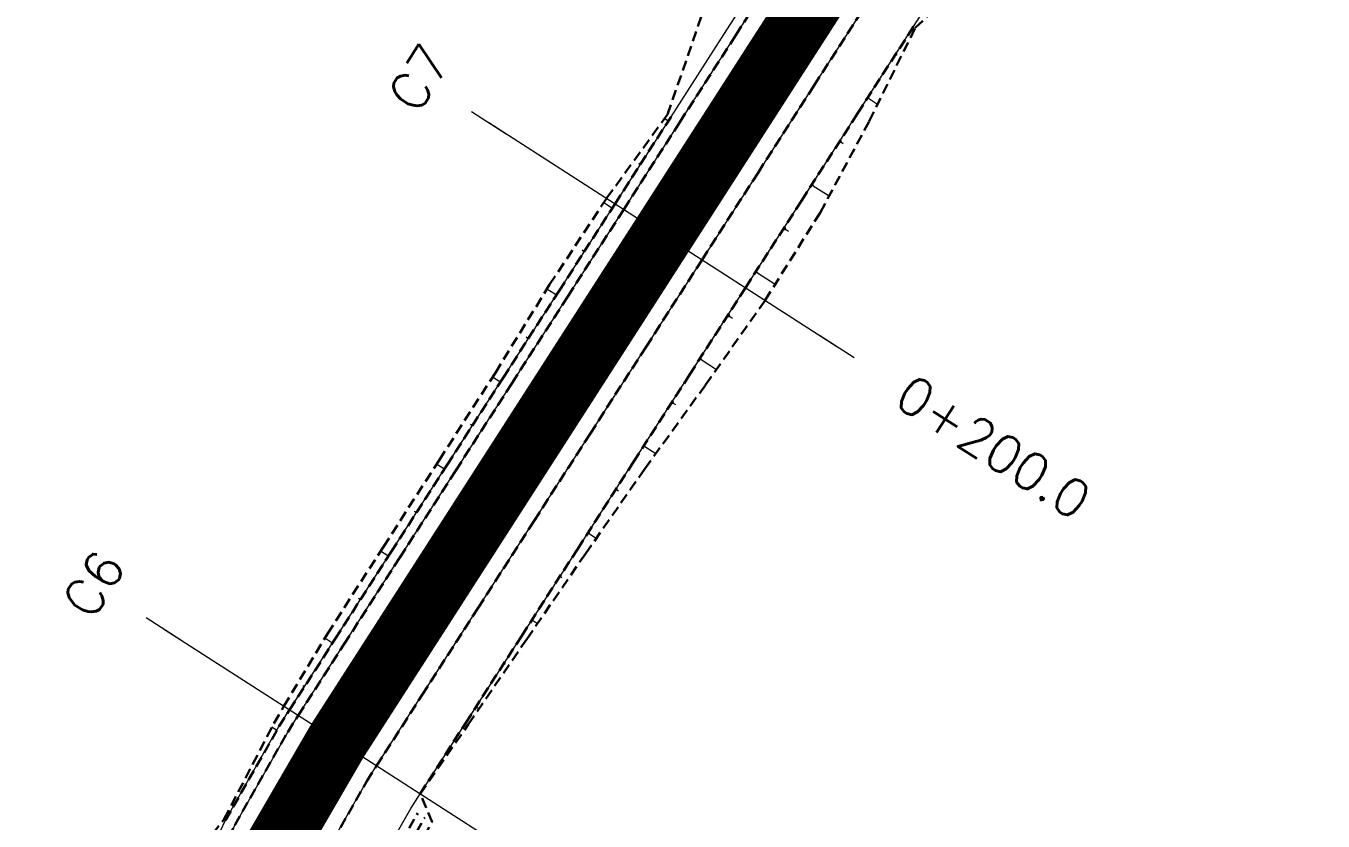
# Model space of a CAD drawing. Header units: metres. Extents: x 544752 to 548977, y 1840603 to 1844608.
# Drawn here: x 548040.8 to 548103.5, y 1841020.2 to 1841058.6 of the extents above; entities that cross this region are included whole.
import ezdxf

# ---------------------------------------------------------------- set-up
doc = ezdxf.new("R2010")
doc.units = ezdxf.units.M
doc.header["$MEASUREMENT"] = 0
for name, pattern in [('ACAD_ISO02W100', [15, 12, -3]), ('Anordnung Grundriss$0$GESTRICHELT', [0.75, 0.5, -0.25]), ('HIDDEN', [0.375, 0.25, -0.125])]:
    doc.linetypes.add(name, pattern=pattern)
doc.layers.add('C-ROAD', color=7, linetype='Continuous')
for name, color, linetype, lineweight in [('C-ROAD-CORR', 5, 'Continuous', 0), ('C-ROAD-SAMP', 150, 'HIDDEN', 0), ('C-ROAD-SAMP-TEXT', 11, 'Continuous', 0), ('C-TOPO-FEAT', 94, 'Continuous', 5)]:
    doc.layers.add(name, color=color, linetype=linetype, lineweight=lineweight)

msp = doc.modelspace()

# ---------------------------------------------------------------- linework, layer by layer
at = {"layer": 'C-ROAD', "color": 3, "linetype": 'Continuous', "lineweight": 13}
msp.add_line((548040.7874288196, 1841000.646369327), (548055.8430027964, 1841024.05392958), dxfattribs=at)
at = {"layer": 'C-ROAD', "color": 1, "linetype": 'ACAD_ISO02W100', "lineweight": -3, "ltscale": 0.1, "const_width": 3, "flags": 128}
msp.add_lwpolyline([(548047.5574579528, 1840973.650982863, -0.20721464432413), (548055.8430027964, 1841024.05392958)], format="xyb", dxfattribs=at)
at = {"layer": 'C-ROAD-CORR', "color": 160, "linetype": 'Continuous'}
for p, q in [((548082.84866119, 1841057.216155256, 491.9398468883585), (548082.8887225477, 1841057.19038808, 491.908091855463)), ((548081.4996094691, 1841055.145149499, 492.090757676009), (548081.4688818908, 1841055.097375987, 492.090757676009)), ((548081.5037307738, 1841055.134056547, 492.0844463178956), (548081.4806850901, 1841055.098226413, 492.0844463178956)), ((548081.5078520785, 1841055.122963595, 492.0781349597821), (548081.4924882894, 1841055.099076839, 492.0781349597821)), ((548081.5119733833, 1841055.111870643, 492.0718236016687), (548081.5042914887, 1841055.099927265, 492.0718236016687)), ((548081.516094688, 1841055.100777691, 492.0655122435552), (548081.9547552266, 1841054.818634395, 491.7178036125484)), ((548071.8169663835, 1841054.005865813, 492.5139897204562), (548071.6518589406, 1841054.112061729, 492.3831156666637)), ((548071.8185176015, 1841054.001690536, 492.5163652525761), (548071.8214089897, 1841054.006185904, 492.5163652525761)), ((548071.8200688193, 1841053.99751526, 492.518740784696), (548071.8258515961, 1841054.006505996, 492.518740784696)), ((548071.8216200373, 1841053.993339983, 492.5211163168159), (548071.8302942023, 1841054.006826088, 492.5211163168159)), ((548071.8231712552, 1841053.989164707, 492.5234918489358), (548071.8347368087, 1841054.007146179, 492.5234918489358)), ((548080.1798140667, 1841052.987789019, 492.1941216321617), (548080.2919206682, 1841052.915682862, 492.1052592214934)), ((548070.4546601999, 1841051.909616596, 492.6475134510252), (548070.4047501509, 1841051.94171838, 492.607951755153)), ((548078.8124460038, 1841050.954076877, 492.3687518962116), (548078.7585033099, 1841050.870209808, 492.3687518962116)), ((548078.8196810118, 1841050.934603045, 492.3576722187675), (548078.7792239913, 1841050.871702743, 492.3576722187675)), ((548078.8269160198, 1841050.915129212, 492.3465925413234), (548078.7999446728, 1841050.873195678, 492.3465925413234)), ((548078.8341510278, 1841050.89565538, 492.3355128638793), (548078.8206653543, 1841050.874688612, 492.3355128638793)), ((548078.8413860358, 1841050.876181547, 492.3244331864352), (548079.6114607466, 1841050.380875046, 491.714025821317)), ((548069.0931305941, 1841049.81286789, 492.7816527436399), (548068.7181297542, 1841050.054065726, 492.484404604719)), ((548069.096653803, 1841049.803384779, 492.7870481790301), (548069.1032208786, 1841049.813594899, 492.7870481790301)), ((548069.1001770119, 1841049.793901669, 492.7924436144202), (548069.1133111631, 1841049.814321909, 492.7924436144202)), ((548069.1037002208, 1841049.784418558, 492.7978390498104), (548069.1234014477, 1841049.815048919, 492.7978390498104)), ((548069.1072234297, 1841049.774935448, 492.8032344852005), (548069.1334917322, 1841049.815775929, 492.8032344852005)), ((548077.4952517089, 1841048.769530709, 492.4608532126163), (548077.6479003855, 1841048.671348181, 492.3398547235526)), ((548067.7385347143, 1841047.711659461, 492.9212881230036), (548067.6658944718, 1841047.758381141, 492.8637091135903)), ((548076.1123832603, 1841046.752626957, 492.6502362911079), (548076.0522177712, 1841046.659085036, 492.6502362911079)), ((548076.1204528944, 1841046.730906636, 492.6378784690247), (548076.0753287775, 1841046.660750195, 492.6378784690247)), ((548076.1285225285, 1841046.709186314, 492.6255206469415), (548076.0984397839, 1841046.662415353, 492.6255206469415)), ((548076.1365921625, 1841046.687465992, 492.6131628248584), (548076.1215507903, 1841046.664080512, 492.6131628248584)), ((548076.1446617966, 1841046.66574567, 492.6008050027752), (548077.003571843, 1841046.113300922, 491.9199814269451)), ((548066.3845079114, 1841045.610085006, 493.0613745867789), (548065.9672393538, 1841045.878469134, 492.7306225217735)), ((548066.3884282341, 1841045.59953302, 493.0673781614462), (548066.3957355089, 1841045.61089396, 493.0673781614462)), ((548066.3923485568, 1841045.588981033, 493.0733817361135), (548066.4069631065, 1841045.611702913, 493.0733817361135)), ((548066.3962688795, 1841045.578429046, 493.0793853107808), (548066.418190704, 1841045.612511867, 493.0793853107808)), ((548066.4001892023, 1841045.56787706, 493.0853888854481), (548066.4294183014, 1841045.61332082, 493.0853888854481)), ((548074.7883240335, 1841044.565657609, 492.745312884157), (548074.9366806865, 1841044.470235679, 492.6277165101551)), ((548065.0355621489, 1841043.505242463, 493.2054885877559), (548064.9665583995, 1841043.549625177, 493.1507920807113)), ((548073.4010272569, 1841042.542091757, 492.9347763186273), (548073.3495156739, 1841042.462004443, 492.9347763186273)), ((548073.4079361947, 1841042.523495579, 492.9241959845373), (548073.3693025075, 1841042.463430094, 492.9241959845373)), ((548073.4148451325, 1841042.504899401, 492.9136156504472), (548073.389089341, 1841042.464855744, 492.9136156504472)), ((548073.4217540703, 1841042.486303223, 492.9030353163572), (548073.4088761746, 1841042.466281395, 492.9030353163572)), ((548073.4286630081, 1841042.467707045, 492.8924549822672), (548074.1640316825, 1841041.994723216, 492.3095577015066)), ((548063.6862687428, 1841041.400623521, 493.3493270254941), (548063.3411432621, 1841041.622605742, 493.075759886683)), ((548063.6895112667, 1841041.391895906, 493.3542926203254), (548063.6955551602, 1841041.401292612, 493.3542926203254)), ((548063.6927537905, 1841041.383168291, 493.3592582151567), (548063.7048415776, 1841041.401961703, 493.3592582151567)), ((548063.6959963144, 1841041.374440675, 493.3642238099881), (548063.714127995, 1841041.402630793, 493.3642238099881)), ((548063.6992388383, 1841041.36571306, 493.3691894048194), (548063.7234144124, 1841041.403299884, 493.3691894048194)), ((548072.0674370835, 1841040.370763013, 493.0408375132919), (548072.1835185874, 1841040.296100227, 492.9488243567324)), ((548062.3338713765, 1841039.298001024, 493.490705078522), (548062.2710736361, 1841039.338392078, 493.4409278260772)), ((548070.685360176, 1841038.328088353, 493.220482800052), (548070.6481815155, 1841038.270285061, 493.220482800052)), ((548070.6903467254, 1841038.314666498, 493.2128464078532), (548070.6624627301, 1841038.271314029, 493.2128464078532)), ((548070.6953332749, 1841038.301244643, 493.2052100156545), (548070.6767439445, 1841038.272342997, 493.2052100156545)), ((548070.7003198243, 1841038.287822788, 493.1975736234557), (548070.6910251591, 1841038.273371965, 493.1975736234557)), ((548070.7053063737, 1841038.274400933, 493.1899372312569), (548071.2360612213, 1841037.933023242, 492.7692291317051)), ((548060.9814740104, 1841037.195378528, 493.6320831315491), (548060.6362591, 1841037.417418269, 493.3584451054202)), ((548060.9847173746, 1841037.186648651, 493.6370500130764), (548060.9907628341, 1841037.196047792, 493.6370500130764)), ((548060.9879607386, 1841037.177918774, 493.6420168946036), (548061.0000516579, 1841037.196717056, 493.6420168946036)), ((548060.9912041028, 1841037.169188897, 493.6469837761309), (548061.0093404816, 1841037.19738632, 493.6469837761309)), ((548060.9944474669, 1841037.160459021, 493.6519506576581), (548061.0186293053, 1841037.198055584, 493.6519506576581)), ((548069.3451218379, 1841036.176787088, 493.3374942950044), (548069.4260649943, 1841036.124725033, 493.273333898433)), ((548059.6290766442, 1841035.092756031, 493.7734611845744), (548059.5662626335, 1841035.133157549, 493.7236710354126)), ((548067.9721028439, 1841034.116023559, 493.505537272448), (548067.9460827243, 1841034.07556894, 493.505537272448)), ((548067.9755927656, 1841034.106630045, 493.50019281311), (548067.9560776759, 1841034.076289081, 493.50019281311)), ((548067.9790826874, 1841034.097236531, 493.494848353772), (548067.9660726275, 1841034.077009222, 493.494848353772)), ((548067.9825726091, 1841034.087843017, 493.489503894434), (548067.9760675791, 1841034.077729362, 493.489503894434)), ((548067.9860625308, 1841034.078449503, 493.484159435096), (548068.3575203643, 1841033.839530503, 493.1897196954055)), ((548058.2766813717, 1841032.990132187, 493.9148408971675), (548057.9314001009, 1841033.212214611, 493.6411502697225)), ((548058.2799253593, 1841032.981400632, 493.9198087334761), (548058.2859719809, 1841032.99080158, 493.9198087334761)), ((548058.2831693467, 1841032.972669077, 493.9247765697847), (548058.2952625902, 1841032.991470973, 493.9247765697847)), ((548058.2864133343, 1841032.963937522, 493.9297444060933), (548058.3045531993, 1841032.992140365, 493.9297444060933)), ((548058.2896573218, 1841032.955205967, 493.9347122424019), (548058.3138438086, 1841032.992809758, 493.9347122424019)), ((548066.627876021, 1841031.979550542, 493.6301327438385), (548066.6838431385, 1841031.943552895, 493.585769852455)), ((548056.9243047927, 1841030.887496321, 494.0562354273422), (548056.8615203794, 1841030.927878802, 494.0064687387953)), ((548065.260823243, 1841029.905549825, 493.7900566276883), (548065.243356384, 1841029.878393335, 493.7900566276883)), ((548065.2631659673, 1841029.89924412, 493.7864689840642), (548065.2500658231, 1841029.878876753, 493.7864689840642)), ((548065.2655086917, 1841029.892938416, 493.7828813404402), (548065.2567752622, 1841029.879360171, 493.7828813404402)), ((548065.267851416, 1841029.886632711, 493.7792936968162), (548065.2634847013, 1841029.879843589, 493.7792936968162)), ((548065.2701941404, 1841029.880327007, 493.7757060531922), (548065.5195473947, 1841029.719944792, 493.5780537205931)), ((548055.572449841, 1841028.784524947, 494.1980434305382), (548055.2332847792, 1841029.002673469, 493.9292008770518)), ((548055.5756363655, 1841028.77594806, 494.2029232680797), (548055.5815758791, 1841028.785182482, 494.2029232680797)), ((548055.57882289, 1841028.767371173, 494.2078031056212), (548055.5907019173, 1841028.785840017, 494.2078031056212)), ((548055.5820094144, 1841028.758794286, 494.2126829431626), (548055.5998279555, 1841028.786497552, 494.2126829431626)), ((548055.5851959389, 1841028.7502174, 494.2175627807041), (548055.6089539937, 1841028.787155088, 494.2175627807041)), ((548063.9125229357, 1841027.781096605, 493.9212709001769), (548063.9473082335, 1841027.758722952, 493.8936979885532)), ((548054.2252522729, 1841026.678557977, 494.3435431551566), (548054.1739625783, 1841026.711547139, 494.3028878695005)), ((548062.5498554389, 1841025.695326926, 494.0744916195647), (548062.540531108, 1841025.680829981, 494.0744916195647)), ((548062.551106055, 1841025.691960753, 494.0725764282836), (548062.5441128069, 1841025.681088044, 494.0725764282836)), ((548062.5523566712, 1841025.688594579, 494.0706612370026), (548062.5476945058, 1841025.681346107, 494.0706612370026)), ((548062.5536072874, 1841025.685228406, 494.0687460457215), (548062.5512762046, 1841025.68160417, 494.0687460457215)), ((548062.5548579035, 1841025.681862233, 494.0668308544405), (548062.6879701155, 1841025.596245418, 493.9613181380894)), ((548052.8939481665, 1841024.56226965, 494.4869025718789), (548052.674742632, 1841024.697921908, 494.3150569482725)), ((548052.8960803747, 1841024.55682313, 494.4900218538923), (548052.8997738436, 1841024.562791544, 494.4900218538923)), ((548052.8982125828, 1841024.551376611, 494.4931411359057), (548052.9055995208, 1841024.563313439, 494.4931411359057)), ((548052.900344791, 1841024.545930091, 494.496260417919), (548052.9114251978, 1841024.563835333, 494.496260417919)), ((548052.9024769992, 1841024.540483571, 494.4993796999324), (548052.9172508749, 1841024.564357227, 494.4993796999324)), ((548061.1969162081, 1841023.582805809, 494.2126101084788), (548061.2100112285, 1841023.574383186, 494.2022302105823)), ((548051.6617830939, 1841022.386003257, 494.6279461960759), (548051.6351898767, 1841022.40111815, 494.6075740279237)), ((548059.8384733258, 1841021.484770721, 494.3590387115227), (548059.8378372954, 1841021.483781857, 494.3590387115227)), ((548059.8385586326, 1841021.484541108, 494.3589080726663), (548059.8380816099, 1841021.48379946, 494.3589080726663)), ((548059.8386439396, 1841021.484311495, 494.35877743381), (548059.8383259244, 1841021.483817063, 494.35877743381)), ((548059.8387292464, 1841021.484081882, 494.3586467949536), (548059.8385702389, 1841021.483834666, 494.3586467949536)), ((548059.8388145533, 1841021.483852269, 494.3585161560972), (548059.8478943916, 1841021.478012183, 494.3513189321287)), ((548050.4299052192, 1841020.210269888, 494.7689472860278), (548050.3598048633, 1841020.246723097, 494.7162726186644)), ((548050.4306813763, 1841020.208653907, 494.7699033988753), (548050.4316738851, 1841020.210562524, 494.7699033988753)), ((548050.4314575333, 1841020.207037926, 494.7708595117227), (548050.433442551, 1841020.21085516, 494.7708595117227)), ((548050.4322336903, 1841020.205421945, 494.7718156245702), (548050.4352112168, 1841020.211147796, 494.7718156245702)), ((548050.4330098473, 1841020.203805964, 494.7727717374177), (548050.4369798827, 1841020.211440432, 494.7727717374177))]:
    msp.add_line(p, q, dxfattribs=at)
at = {"layer": 'C-ROAD-CORR', "color": 5, "linetype": 'Anordnung Grundriss$0$GESTRICHELT', "lineweight": 30, "extrusion": (-0.4665306222210623, 0.3000691347075166, -0.8320502947093469), "const_width": 0.1, "elevation": 296337.6946895574}
msp.add_lwpolyline([(-1844910.657783837, 445393.4284089943), (-1844910.679201996, 445393.3998514491), (-1844910.700620155, 445393.4284089944)], dxfattribs=at)
at = {"layer": 'C-ROAD-CORR', "color": 5, "linetype": 'Anordnung Grundriss$0$GESTRICHELT', "lineweight": 30, "extrusion": (-0.4665306234737951, 0.30006913312696, -0.8320502945769486), "const_width": 0.1, "elevation": 296337.4558204717}
msp.add_lwpolyline([(-1844905.621201618, 445393.5796325895), (-1844905.681137604, 445393.4997179397), (-1844905.741073591, 445393.5796325891)], dxfattribs=at)
at = {"layer": 'C-ROAD-CORR', "color": 5, "linetype": 'Anordnung Grundriss$0$GESTRICHELT', "lineweight": 30, "extrusion": (-0.4665306229990184, 0.3000691339496947, 0.8320502945464463), "const_width": 0.1, "elevation": 297161.1089237799}
msp.add_lwpolyline([(-1844899.539215985, -444853.4952349849), (-1844899.512532382, -444853.5308131225), (-1844899.485848779, -444853.495234985)], dxfattribs=at)
at = {"layer": 'C-ROAD-CORR', "color": 5, "linetype": 'Anordnung Grundriss$0$GESTRICHELT', "lineweight": 30, "extrusion": (-0.4665306236504899, 0.3000691338068416, -0.8320502942326844), "const_width": 0.1, "elevation": 296337.2217028396}
msp.add_lwpolyline([(-1844900.599067161, 445393.7376150051), (-1844900.680678315, 445393.6288001333), (-1844900.762289469, 445393.7376150053)], dxfattribs=at)
at = {"layer": 'C-ROAD-CORR', "color": 5, "linetype": 'Anordnung Grundriss$0$GESTRICHELT', "lineweight": 30, "extrusion": (-0.466530623775015, 0.3000691339914863, 0.8320502940962734), "const_width": 0.1, "elevation": 297161.3438478488}
msp.add_lwpolyline([(-1844894.551739271, -444853.3370809683), (-1844894.512903337, -444853.3888622144), (-1844894.474067402, -444853.3370809684)], dxfattribs=at)
at = {"layer": 'C-ROAD-CORR', "color": 5, "linetype": 'Anordnung Grundriss$0$GESTRICHELT', "lineweight": 30, "extrusion": (-0.4665306233526795, 0.3000691334325595, -0.8320502945346473), "const_width": 0.1, "elevation": 296336.9859041867}
msp.add_lwpolyline([(-1844895.601510041, 445393.8941994495), (-1844895.680826535, 445393.7884441256), (-1844895.760143027, 445393.8941994499)], dxfattribs=at)
at = {"layer": 'C-ROAD-CORR', "color": 5, "linetype": 'Anordnung Grundriss$0$GESTRICHELT', "lineweight": 30, "extrusion": (-0.4665306243466516, 0.3000691324749311, 0.8320502943226844), "const_width": 0.1, "elevation": 297161.5760152736}
msp.add_lwpolyline([(-1844889.551323456, -444853.1759683427), (-1844889.514431714, -444853.2251573323), (-1844889.477539971, -444853.1759683426)], dxfattribs=at)
at = {"layer": 'C-ROAD-CORR', "color": 5, "linetype": 'Anordnung Grundriss$0$GESTRICHELT', "lineweight": 30, "extrusion": (-0.4665306235254262, 0.3000691331000855, -0.832050294557691), "const_width": 0.1, "elevation": 296336.7499247438}
msp.add_lwpolyline([(-1844890.619125235, 445394.0500277679), (-1844890.68118634, 445393.9672796281), (-1844890.743247445, 445394.050027768)], dxfattribs=at)
at = {"layer": 'C-ROAD-CORR', "color": 5, "linetype": 'Anordnung Grundriss$0$GESTRICHELT', "lineweight": 30, "extrusion": (-0.4665306242240861, 0.3000691327669274, 0.8320502942861019), "const_width": 0.1, "elevation": 297161.8118926656}
msp.add_lwpolyline([(-1844884.547704717, -444853.0199634074), (-1844884.514130918, -444853.0647284731), (-1844884.480557119, -444853.0199634076)], dxfattribs=at)
at = {"layer": 'C-ROAD-CORR', "color": 5, "linetype": 'Anordnung Grundriss$0$GESTRICHELT', "lineweight": 30, "extrusion": (-0.4665306236284683, 0.3000691339816546, -0.8320502941819878), "const_width": 0.1, "elevation": 296336.5162188014}
msp.add_lwpolyline([(-1844885.637250075, 445394.2085730563), (-1844885.680525029, 445394.150873118), (-1844885.723799983, 445394.2085730566)], dxfattribs=at)
at = {"layer": 'C-ROAD-CORR', "color": 5, "linetype": 'Anordnung Grundriss$0$GESTRICHELT', "lineweight": 30, "extrusion": (-0.4665306237533858, 0.3000691328342306, 0.8320502945257513), "const_width": 0.1, "elevation": 297162.0475473214}
msp.add_lwpolyline([(-1844879.54741325, -444852.8641046453), (-1844879.513830752, -444852.9088813093), (-1844879.480248254, -444852.8641046452)], dxfattribs=at)
at = {"layer": 'C-ROAD-CORR', "color": 5, "linetype": 'Anordnung Grundriss$0$GESTRICHELT', "lineweight": 30, "extrusion": (-0.4665306239625715, 0.3000691344025004, -0.8320502938428829), "const_width": 0.1, "elevation": 296336.2815379914}
msp.add_lwpolyline([(-1844880.650436057, 445394.3657196757), (-1844880.680357975, 445394.3258237861), (-1844880.710279892, 445394.3657196756)], dxfattribs=at)
at = {"layer": 'C-ROAD-CORR', "color": 5, "linetype": 'Anordnung Grundriss$0$GESTRICHELT', "lineweight": 30, "extrusion": (-0.466530623928917, 0.3000691325615755, 0.8320502945256608), "const_width": 0.1, "elevation": 297162.2822218098}
msp.add_lwpolyline([(-1844874.547710168, -444852.7063588033), (-1844874.514143493, -444852.7511143691), (-1844874.480576819, -444852.7063588034)], dxfattribs=at)
at = {"layer": 'C-ROAD-CORR', "color": 5, "linetype": 'Anordnung Grundriss$0$GESTRICHELT', "lineweight": 30, "extrusion": (-0.4665306223134602, 0.300069132876471, -0.8320502953178843), "const_width": 0.1, "elevation": 296336.0443589605}
msp.add_lwpolyline([(-1844875.662138022, 445394.5222730531), (-1844875.68073542, 445394.4974765218), (-1844875.699332819, 445394.5222730532)], dxfattribs=at)
at = {"layer": 'C-ROAD-CORR', "color": 5, "linetype": 'Anordnung Grundriss$0$GESTRICHELT', "lineweight": 30, "extrusion": (-0.4665306238748486, 0.3000691323489945, 0.8320502946326418), "const_width": 0.1, "elevation": 297162.5171327859}
msp.add_lwpolyline([(-1844869.541708926, -444852.5491538547), (-1844869.514287718, -444852.5857154658), (-1844869.486866509, -444852.5491538548)], dxfattribs=at)
at = {"layer": 'C-ROAD-CORR', "color": 5, "linetype": 'Anordnung Grundriss$0$GESTRICHELT', "lineweight": 30, "extrusion": (-0.4665306238310321, 0.3000691375140965, -0.8320502927944766), "const_width": 0.1, "elevation": 296335.8167938067}
msp.add_lwpolyline([(-1844870.670764392, 445394.6862954251), (-1844870.677765433, 445394.6769607032), (-1844870.684766475, 445394.6862954249)], dxfattribs=at)
at = {"layer": 'C-ROAD-CORR', "color": 5, "linetype": 'Anordnung Grundriss$0$GESTRICHELT', "lineweight": 30, "extrusion": (-0.481917102266336, 0.273909146557124, 0.8323038423409841), "const_width": 0.1, "elevation": 240569.0825441015}
msp.add_lwpolyline([(-1871368.761901093, -360319.033883034), (-1871368.748144744, -360319.0522248324), (-1871368.734388395, -360319.0338830334)], dxfattribs=at)
at = {"layer": 'C-ROAD-CORR', "color": 92, "linetype": 'Anordnung Grundriss$0$GESTRICHELT', "lineweight": 30}
for points in [[(548051.3788803215, 1840980.870109128, 496.5558281665191), (548050.9018761027, 1840985.443501958, 496.2730656269873), (548050.7817382484, 1840990.040133539, 495.9903030874556), (548051.0191934551, 1840994.632199526, 495.7075405479238), (548051.5599115705, 1840998.875522685, 495.4444998488345), (548051.612805391, 1840999.191923188, 495.4247780083921), (548052.5589833853, 1841003.691723428, 495.1420154688603), (548053.8520041467, 1841008.104381619, 494.8592529293286), (548055.4840463832, 1841012.403206242, 494.5764903897968), (548057.445238112, 1841016.562194341, 494.293727850265), (548059.7237163734, 1841020.556188809, 494.0109653107333)], [(548051.7748076784, 1840980.927043546, 496.5558281665191), (548051.3010306957, 1840985.469494473, 496.2730656269873), (548051.1817056502, 1840990.035026927, 495.9903030874556), (548051.4175543218, 1840994.596024675, 495.7075405479238), (548051.9546141363, 1840998.810639062, 495.4444998488345), (548052.0071500965, 1840999.124898914, 495.4247780083921), (548052.9469265967, 1841003.594255152, 495.1420154688603), (548054.2311992525, 1841007.977058913, 494.8592529293286), (548055.8521996882, 1841012.246799261, 494.5764903897968), (548057.8001227113, 1841016.377649167, 494.293727850265), (548060.0631856223, 1841020.34462173, 494.0109653107333)]]:
    msp.add_polyline3d(points, dxfattribs=at)
at = {"layer": 'C-ROAD-SAMP', "color": 1, "linetype": 'Continuous', "lineweight": 13}
for points in [[(548063.1657638595, 1841053.924693525), (548071.5762642873, 1841048.515120293), (548079.9867647152, 1841043.10554706)], [(548047.4325023687, 1841029.463502812), (548055.8430027965, 1841024.05392958), (548064.2535032243, 1841018.644356348)]]:
    msp.add_lwpolyline(points, dxfattribs=at)
at = {"layer": 'C-ROAD-SAMP-TEXT', "color": 1, "linetype": 'Continuous', "lineweight": -3}
for p, q in [((548072.4173143301, 1841047.974162969), (548070.7352142446, 1841049.056077616)), ((548056.6840528393, 1841023.512972257), (548055.0019527538, 1841024.594886903))]:
    msp.add_line(p, q, dxfattribs=at)
at = {"layer": 'C-ROAD-SAMP-TEXT', "color": 4, "linetype": 'Continuous', "lineweight": 5}
msp.add_line((548079.1457146724, 1841043.646504384), (548080.8278147579, 1841042.564589737), dxfattribs=at)

# ---------------------------------------------------------------- texts
at = {"layer": 'C-ROAD-SAMP-TEXT', "color": 1, "linetype": 'Continuous', "lineweight": 13, "char_height": 1.8, "attachment_point": 5, "rotation": 57.25116821072551, "bg_fill": 3, "box_fill_scale": 1.416666666666667, "bg_fill_color": 256, "bg_fill_true_color": 13158600, "bg_fill_transparency": 0}
for s, insert, width in [('{\\Fsimplex.shx|c0;C7}', (548059.8015636884, 1841056.088522817), 3.030000000000001), ('{\\Fsimplex.shx|c0;C6}', (548044.0683021976, 1841031.627332105), 2.943428571428572)]:
    msp.add_mtext(s, dxfattribs=dict(at, insert=insert, width=width))
at = {"layer": 'C-ROAD-SAMP-TEXT', "color": 1, "linetype": 'Continuous', "lineweight": -3, "insert": (548087.5562151002, 1841038.236931152), "char_height": 1.8, "width": 11.25428571428571, "attachment_point": 5, "rotation": 327.2511682107255, "bg_fill": 3, "box_fill_scale": 1.416666666666667, "bg_fill_color": 256, "bg_fill_true_color": 13158600, "bg_fill_transparency": 0}
msp.add_mtext('{\\Fsimplex.shx|c0;0+200.0}', dxfattribs=at)

# ---------------------------------------------------------------- next in the draw order: linework, layer by layer
at = {"layer": 'C-ROAD', "color": 1, "linetype": 'ACAD_ISO02W100', "lineweight": 60, "ltscale": 0.1, "const_width": 3, "flags": 128}
msp.add_lwpolyline([(548055.8430027964, 1841024.05392958), (548152.6980448855, 1841174.638705493)], dxfattribs=at)
at = {"layer": 'C-ROAD-CORR', "color": 5, "linetype": 'Anordnung Grundriss$0$GESTRICHELT', "lineweight": 30}
for points in [[(548044.0542242174, 1840979.816822388, 497.0558281665191), (548043.5175161315, 1840984.962640422, 496.7730656269873), (548043.3823413149, 1840990.134605868, 496.4903030874556), (548043.6495174203, 1840995.30143427, 496.2075405479238), (548044.2579141037, 1841000.075869717, 495.9444998488345), (548044.3174283387, 1841000.431872245, 495.9247780083921), (548045.3820339756, 1841005.49488653, 495.6420154688603), (548046.8368946883, 1841010.459851697, 495.3592529293286), (548048.673210239, 1841015.296735405, 495.0764903897968), (548050.8798730256, 1841019.976280058, 494.793727850265), (548053.4435352703, 1841024.470179779, 494.5109653107333), (548053.9506402002, 1841025.271083557, 494.4591693503791), (548056.159968611, 1841028.7060232, 494.2282027712016), (548058.864755227, 1841032.911273414, 493.9454402316698), (548061.569541843, 1841037.116523628, 493.662677692138), (548064.274328459, 1841041.321773842, 493.3799151526063), (548066.9791150751, 1841045.527024055, 493.0971526130745), (548069.6839016911, 1841049.732274269, 492.8143900735428), (548072.3886883071, 1841053.937524483, 492.531627534011), (548075.0934749232, 1841058.142774697, 492.2488649944793), (548077.7982615392, 1841062.348024911, 491.9661024549475)], [(548048.5084069833, 1840980.457334595, 497.0558281665191), (548048.0080053031, 1840985.255056221, 496.7730656269873), (548047.8819745852, 1840990.077156479, 496.4903030874556), (548048.1310771712, 1840994.894467196, 496.2075405479238), (548048.6983179686, 1840999.345928954, 495.9444998488345), (548048.7538062759, 1840999.67784917, 495.9247780083921), (548049.7463951032, 1841004.398368428, 495.6420154688603), (548051.1028396293, 1841009.027471245, 495.3592529293286), (548052.8149349212, 1841013.53715686, 495.0764903897968), (548054.8723247674, 1841017.900146852, 494.793727850265), (548057.2625643195, 1841022.090050136, 494.5109653107333), (548057.7353653926, 1841022.836775603, 494.4591693503791), (548059.9446938034, 1841026.271715245, 494.2282027712016), (548062.6494804195, 1841030.476965459, 493.9454402316698), (548065.3542670355, 1841034.682215673, 493.662677692138), (548068.0590536515, 1841038.887465887, 493.3799151526063), (548070.7638402676, 1841043.092716101, 493.0971526130745), (548073.4686268836, 1841047.297966315, 492.8143900735428), (548076.1734134996, 1841051.503216529, 492.531627534011), (548078.8782001156, 1841055.708466743, 492.2488649944793), (548081.5829867317, 1841059.913716957, 491.9661024549475)]]:
    msp.add_polyline3d(points, dxfattribs=at)
at = {"layer": 'C-ROAD-CORR', "color": 160, "linetype": 'Anordnung Grundriss$0$GESTRICHELT', "lineweight": 30}
for points in [[(548044.0542242174, 1840979.816822388, 496.9058281665191), (548043.5175161315, 1840984.962640422, 496.6230656269873), (548043.3823413149, 1840990.134605868, 496.3403030874556), (548043.6495174203, 1840995.30143427, 496.0575405479238), (548044.2579141037, 1841000.075869717, 495.7944998488345), (548044.3174283387, 1841000.431872245, 495.7747780083921), (548045.3820339756, 1841005.49488653, 495.4920154688604), (548046.8368946883, 1841010.459851697, 495.2092529293286), (548048.673210239, 1841015.296735405, 494.9264903897968), (548050.8798730256, 1841019.976280058, 494.6437278502651), (548053.4435352703, 1841024.470179779, 494.3609653107333), (548053.9506402002, 1841025.271083557, 494.3091693503791), (548056.159968611, 1841028.7060232, 494.0782027712016), (548058.864755227, 1841032.911273414, 493.7954402316698), (548061.569541843, 1841037.116523628, 493.512677692138), (548064.274328459, 1841041.321773842, 493.2299151526063), (548066.9791150751, 1841045.527024055, 492.9471526130745), (548069.6839016911, 1841049.732274269, 492.6643900735428), (548072.3886883071, 1841053.937524483, 492.381627534011), (548075.0934749232, 1841058.142774697, 492.0988649944793), (548077.7982615392, 1841062.348024911, 491.8161024549475)], [(548048.5084069833, 1840980.457334595, 496.9058281665191), (548048.0080053031, 1840985.255056221, 496.6230656269873), (548047.8819745852, 1840990.077156479, 496.3403030874556), (548048.1310771712, 1840994.894467196, 496.0575405479238), (548048.6983179686, 1840999.345928954, 495.7944998488345), (548048.7538062759, 1840999.67784917, 495.7747780083921), (548049.7463951032, 1841004.398368428, 495.4920154688604), (548051.1028396293, 1841009.027471245, 495.2092529293286), (548052.8149349212, 1841013.53715686, 494.9264903897968), (548054.8723247674, 1841017.900146852, 494.6437278502651), (548057.2625643195, 1841022.090050136, 494.3609653107333), (548057.7353653926, 1841022.836775603, 494.3091693503791), (548059.9446938034, 1841026.271715245, 494.0782027712016), (548062.6494804195, 1841030.476965459, 493.7954402316698), (548065.3542670355, 1841034.682215673, 493.512677692138), (548068.0590536515, 1841038.887465887, 493.2299151526063), (548070.7638402676, 1841043.092716101, 492.9471526130745), (548073.4686268836, 1841047.297966315, 492.6643900735428), (548076.1734134996, 1841051.503216529, 492.381627534011), (548078.8782001156, 1841055.708466743, 492.0988649944793), (548081.5829867317, 1841059.913716957, 491.8161024549475)]]:
    msp.add_polyline3d(points, dxfattribs=at)
at = {"layer": 'C-ROAD-CORR', "color": 11, "linetype": 'Anordnung Grundriss$0$GESTRICHELT', "lineweight": 30}
for points in [[(548052.1725387855, 1840980.984237344, 496.954613297151), (548051.7627854799, 1840985.499563445, 496.7357984050439), (548051.7113540729, 1840990.028264603, 496.5199946775774), (548052.011239926, 1840994.542112531, 496.3036689870424), (548052.6045027901, 1840998.703806388, 496.1031108741809), (548052.6611242687, 1840999.013747064, 496.0881308191498), (548053.6549528245, 1841003.416368045, 495.8720462643226), (548054.8719575218, 1841007.76191089, 495.5351670003414), (548056.3882722581, 1841012.019053125, 495.1589353252105), (548058.240358631, 1841016.14872006, 494.7899296247647), (548060.4193090749, 1841020.122675268, 494.4305891249891), (548059.8478943916, 1841021.478012183, 494.3513189321252), (548062.1693002016, 1841024.84086445, 494.0315130897652), (548065.0008032961, 1841028.964611539, 493.6483074755731), (548067.832711377, 1841033.088098143, 493.2647808447035), (548070.6977286687, 1841037.190289142, 492.8550098692481), (548073.6365732941, 1841041.244994932, 492.3867189248015), (548076.5160540949, 1841045.337883106, 491.9654833052701), (548079.1774924701, 1841049.571014596, 491.7170811792552), (548081.5465956032, 1841053.992174005, 491.7004014852399), (548083.7748051166, 1841058.503955176, 491.7954025176909), (548087.5431185387, 1841062.025152616, 491.7539124442826)], [(548043.5383587016, 1840979.742640843, 497.0217135776387), (548041.8049134295, 1840984.851117586, 496.7692956109129), (548041.6349678179, 1840990.156915584, 496.5178189991256), (548041.8831303472, 1840995.461838553, 496.2611957640573), (548042.48197179, 1841000.367809983, 496.024277674235), (548042.5410615162, 1841000.733790069, 496.006619694171), (548043.6127696058, 1841005.939403001, 495.7462663573041), (548045.0804560572, 1841011.049612793, 495.4920602088351), (548047.0412265478, 1841015.9900706, 495.1296470271686), (548050.3598048633, 1841020.246723097, 494.7162726186623), (548052.7734807772, 1841024.887777169, 494.2979440514848), (548053.25589218, 1841025.717940474, 494.2218037678086), (548055.3632076913, 1841029.218494078, 493.9099756510324), (548058.0675921923, 1841033.42400293, 493.6268943709941), (548060.7724763543, 1841037.629190403, 493.3442091522367), (548063.4773605163, 1841041.834377876, 493.0615239334987), (548066.0992784506, 1841046.092928628, 492.7130747106594), (548068.8570083035, 1841050.264126134, 492.4722781535023), (548071.8000707928, 1841054.316119025, 492.3783873505454), (548073.4782491097, 1841059.181676294, 492.4493521607935)], [(548059.8379904997, 1841021.484382295, 494.359169350379), (548062.0473189105, 1841024.919321937, 494.1282027712015), (548064.7521055265, 1841029.124572151, 493.8454402316698), (548067.4568921425, 1841033.329822365, 493.562677692138), (548070.1616787586, 1841037.535072579, 493.2799151526062), (548072.8664653746, 1841041.740322793, 492.9971526130745), (548075.5712519906, 1841045.945573007, 492.7143900735427), (548078.2760386067, 1841050.150823221, 492.431627534011), (548080.9808252227, 1841054.356073435, 492.1488649944793), (548083.6856118387, 1841058.561323649, 491.8661024549475)], [(548050.4362672765, 1841020.206961525, 494.7737278502651), (548053.0191987093, 1841024.734638629, 494.4909653107333), (548053.5301151788, 1841025.541562219, 494.4391693503791), (548055.7394435896, 1841028.976501861, 494.2082027712016), (548058.4442302056, 1841033.181752075, 493.9254402316698), (548061.1490168216, 1841037.387002289, 493.642677692138), (548063.8538034377, 1841041.592252503, 493.3599151526063), (548066.5585900537, 1841045.797502717, 493.0771526130745), (548069.2633766697, 1841050.002752931, 492.7943900735428), (548071.9681632858, 1841054.208003145, 492.511627534011)]]:
    msp.add_polyline3d(points, dxfattribs=at)
at = {"layer": 'C-ROAD-CORR', "color": 150, "linetype": 'Anordnung Grundriss$0$GESTRICHELT', "lineweight": 30}
msp.add_polyline3d([(548046.2813156004, 1840980.137078491, 497.1233281665191), (548045.7627607173, 1840985.108848321, 496.8405656269873), (548045.6321579501, 1840990.105881174, 496.5578030874556), (548045.8902972958, 1840995.097950733, 496.2750405479238), (548046.4781160362, 1840999.710899336, 496.0119998488345), (548046.5356173073, 1841000.054860707, 495.9922780083921), (548047.5642145394, 1841004.946627479, 495.7095154688603), (548048.9698671588, 1841009.743661471, 495.4267529293286), (548050.7440725801, 1841014.416946133, 495.1439903897968), (548052.8760988965, 1841018.938213455, 494.861227850265), (548055.3530497949, 1841023.280114957, 494.5784653107333), (548055.8430027964, 1841024.05392958, 494.5266693503791), (548058.0523312072, 1841027.488869223, 494.2957027712015), (548060.7571178232, 1841031.694119436, 494.0129402316698), (548063.4619044393, 1841035.899369651, 493.730177692138), (548066.1666910553, 1841040.104619864, 493.4474151526063), (548068.8714776713, 1841044.309870078, 493.1646526130745), (548071.5762642873, 1841048.515120292, 492.8818900735428), (548074.2810509034, 1841052.720370506, 492.599127534011), (548076.9858375194, 1841056.92562072, 492.3163649944793), (548079.6906241354, 1841061.130870934, 492.0336024549475)], dxfattribs=at)
msp.add_polyline3d([(548046.2813156004, 1840980.137078491, 497.1233281665191), (548045.7627607173, 1840985.108848321, 496.8405656269873), (548045.6321579501, 1840990.105881174, 496.5578030874556), (548045.8902972958, 1840995.097950733, 496.2750405479238), (548046.4781160362, 1840999.710899336, 496.0119998488345), (548046.5356173073, 1841000.054860707, 495.9922780083921), (548047.5642145394, 1841004.946627479, 495.7095154688603), (548048.9698671588, 1841009.743661471, 495.4267529293286), (548050.7440725801, 1841014.416946133, 495.1439903897968), (548052.8760988965, 1841018.938213455, 494.861227850265), (548055.3530497949, 1841023.280114957, 494.5784653107333), (548055.8430027964, 1841024.05392958, 494.5266693503791), (548058.0523312072, 1841027.488869223, 494.2957027712015), (548060.7571178232, 1841031.694119436, 494.0129402316698), (548063.4619044393, 1841035.899369651, 493.730177692138), (548066.1666910553, 1841040.104619864, 493.4474151526063), (548068.8714776713, 1841044.309870078, 493.1646526130745), (548071.5762642873, 1841048.515120292, 492.8818900735428), (548074.2810509034, 1841052.720370506, 492.599127534011), (548076.9858375194, 1841056.92562072, 492.3163649944793), (548079.6906241354, 1841061.130870934, 492.0336024549475)], dxfattribs=at)
at = {"layer": 'C-ROAD-CORR', "color": 92, "linetype": 'Anordnung Grundriss$0$GESTRICHELT', "lineweight": 30}
for points in [[(548059.8379904997, 1841021.484382295, 494.359169350379), (548062.0473189105, 1841024.919321937, 494.1282027712015), (548064.7521055265, 1841029.124572151, 493.8454402316698), (548067.4568921425, 1841033.329822365, 493.562677692138), (548070.1616787586, 1841037.535072579, 493.2799151526062), (548072.8664653746, 1841041.740322793, 492.9971526130745), (548075.5712519906, 1841045.945573007, 492.7143900735427), (548078.2760386067, 1841050.150823221, 492.431627534011), (548080.9808252227, 1841054.356073435, 492.1488649944793), (548083.6856118387, 1841058.561323649, 491.8661024549475)], [(548059.8478943916, 1841021.478012183, 494.3513189321252), (548062.1693002016, 1841024.84086445, 494.0315130897652), (548065.0008032961, 1841028.964611539, 493.6483074755731), (548067.832711377, 1841033.088098143, 493.2647808447035), (548070.6977286687, 1841037.190289142, 492.8550098692481), (548073.6365732941, 1841041.244994932, 492.3867189248015), (548076.5160540949, 1841045.337883106, 491.9654833052701), (548079.1774924701, 1841049.571014596, 491.7170811792552), (548081.5465956032, 1841053.992174005, 491.7004014852399), (548083.7748051166, 1841058.503955176, 491.7954025176909)], [(548050.3598048633, 1841020.246723097, 494.7162726186623), (548052.7734807772, 1841024.887777169, 494.2979440514848), (548053.25589218, 1841025.717940474, 494.2218037678086), (548055.3632076913, 1841029.218494078, 493.9099756510324), (548058.0675921923, 1841033.42400293, 493.6268943709941), (548060.7724763543, 1841037.629190403, 493.3442091522367), (548063.4773605163, 1841041.834377876, 493.0615239334987), (548066.0992784506, 1841046.092928628, 492.7130747106594), (548068.8570083035, 1841050.264126134, 492.4722781535023), (548071.8000707928, 1841054.316119025, 492.3783873505454)], [(548050.4362672765, 1841020.206961525, 494.7737278502651), (548053.0191987093, 1841024.734638629, 494.4909653107333), (548053.5301151788, 1841025.541562219, 494.4391693503791), (548055.7394435896, 1841028.976501861, 494.2082027712016), (548058.4442302056, 1841033.181752075, 493.9254402316698), (548061.1490168216, 1841037.387002289, 493.642677692138), (548063.8538034377, 1841041.592252503, 493.3599151526063), (548066.5585900537, 1841045.797502717, 493.0771526130745), (548069.2633766697, 1841050.002752931, 492.7943900735428), (548071.9681632858, 1841054.208003145, 492.511627534011)]]:
    msp.add_polyline3d(points, dxfattribs=at)
at = {"layer": 'C-ROAD-SAMP-TEXT', "color": 4, "linetype": 'Continuous', "lineweight": 9}
for p, q in [((548062.3247138167, 1841054.465650848), (548064.0068139023, 1841053.383736202)), ((548046.5914523259, 1841030.004460135), (548048.2735524115, 1841028.922545489))]:
    msp.add_line(p, q, dxfattribs=at)
at = {"layer": 'C-TOPO-FEAT', "color": 94, "linetype": 'Continuous', "lineweight": 0, "ltscale": 2}
for points in [[(548043.5593150211, 1840979.745654365, 497.0358281665191), (548043.0185728902, 1840984.930149778, 496.7530656269873), (548042.8823820626, 1840990.140989134, 496.4703030874556), (548043.1515663369, 1840995.346652834, 496.1875405479238), (548043.7645358965, 1841000.156974246, 495.9244998488345), (548043.8244974568, 1841000.515652587, 495.9047780083921), (548044.8971049614, 1841005.616721874, 495.6220154688604), (548046.362900806, 1841010.619005081, 495.3392529293286), (548048.2130186076, 1841015.492244133, 495.0564903897968), (548050.4362672765, 1841020.206961525, 494.7737278502651), (548053.0191987093, 1841024.734638629, 494.4909653107333), (548053.5301151788, 1841025.541562219, 494.4391693503791), (548055.7394435896, 1841028.976501861, 494.2082027712016), (548058.4442302056, 1841033.181752075, 493.9254402316698), (548061.1490168216, 1841037.387002289, 493.642677692138), (548063.8538034377, 1841041.592252503, 493.3599151526063), (548066.5585900537, 1841045.797502717, 493.0771526130745), (548069.2633766697, 1841050.002752931, 492.7943900735428), (548071.9681632858, 1841054.208003145, 492.511627534011), (548074.6729499018, 1841058.413253359, 492.2288649944793), (548077.3777365178, 1841062.618503573, 491.9461024549475)], [(548044.0542242174, 1840979.816822388, 496.6058281665191), (548043.5175161315, 1840984.962640422, 496.3230656269873), (548043.3823413149, 1840990.134605868, 496.0403030874556), (548043.6495174203, 1840995.30143427, 495.7575405479238), (548044.2579141037, 1841000.075869717, 495.4944998488345), (548044.3174283387, 1841000.431872245, 495.4747780083921), (548045.3820339756, 1841005.49488653, 495.1920154688603), (548046.8368946883, 1841010.459851697, 494.9092529293286), (548048.673210239, 1841015.296735405, 494.6264903897968), (548050.8798730256, 1841019.976280058, 494.3437278502651), (548053.4435352703, 1841024.470179779, 494.0609653107333), (548053.9506402002, 1841025.271083557, 494.0091693503791), (548056.159968611, 1841028.7060232, 493.7782027712016), (548058.864755227, 1841032.911273414, 493.4954402316698), (548061.569541843, 1841037.116523628, 493.212677692138), (548064.274328459, 1841041.321773842, 492.9299151526063), (548066.9791150751, 1841045.527024055, 492.6471526130745), (548069.6839016911, 1841049.732274269, 492.3643900735428), (548072.3886883071, 1841053.937524483, 492.081627534011), (548075.0934749232, 1841058.142774697, 491.7988649944793), (548077.7982615392, 1841062.348024911, 491.5161024549475)], [(548050.9829529645, 1840980.813174709, 496.9558281665191), (548050.5027215095, 1840985.417509442, 496.6730656269873), (548050.3817708466, 1840990.045240152, 496.3903030874555), (548050.6208325883, 1840994.668374377, 496.1075405479238), (548051.1652090047, 1840998.940406309, 495.8444998488345), (548051.2184606855, 1840999.258947461, 495.8247780083921), (548052.171040174, 1841003.789191704, 495.5420154688603), (548053.4728090408, 1841008.231704326, 495.2592529293286), (548055.115893078, 1841012.559613224, 494.9764903897968), (548057.0903535128, 1841016.746739515, 494.693727850265), (548059.3842471247, 1841020.767755889, 494.4109653107333), (548059.8379904997, 1841021.484382295, 494.359169350379), (548062.0473189105, 1841024.919321937, 494.1282027712015), (548064.7521055265, 1841029.124572151, 493.8454402316698), (548067.4568921425, 1841033.329822365, 493.562677692138), (548070.1616787586, 1841037.535072579, 493.2799151526062), (548072.8664653746, 1841041.740322793, 492.9971526130745), (548075.5712519906, 1841045.945573007, 492.7143900735427), (548078.2760386067, 1841050.150823221, 492.431627534011), (548080.9808252227, 1841054.356073435, 492.1488649944793), (548083.6856118387, 1841058.561323649, 491.8661024549475), (548086.3903984547, 1841062.766573863, 491.5833399154157)], [(548046.2813156004, 1840980.137078491, 496.9733281665191), (548045.7627607173, 1840985.108848321, 496.6905656269873), (548045.6321579501, 1840990.105881174, 496.4078030874556), (548045.8902972958, 1840995.097950733, 496.1250405479238), (548046.4781160362, 1840999.710899336, 495.8619998488345), (548046.5356173073, 1841000.054860707, 495.8422780083921), (548047.5642145394, 1841004.946627479, 495.5595154688604), (548048.9698671588, 1841009.743661471, 495.2767529293286), (548050.7440725801, 1841014.416946133, 494.9939903897968), (548052.8760988965, 1841018.938213455, 494.7112278502651), (548055.3530497949, 1841023.280114957, 494.4284653107333), (548055.8430027964, 1841024.05392958, 494.3766693503791), (548058.0523312072, 1841027.488869223, 494.1457027712016), (548060.7571178232, 1841031.694119436, 493.8629402316698), (548063.4619044393, 1841035.899369651, 493.580177692138), (548066.1666910553, 1841040.104619864, 493.2974151526063), (548068.8714776713, 1841044.309870078, 493.0146526130745), (548071.5762642873, 1841048.515120292, 492.7318900735428), (548074.2810509034, 1841052.720370506, 492.449127534011), (548076.9858375194, 1841056.92562072, 492.1663649944793), (548079.6906241354, 1841061.130870934, 491.8836024549475)], [(548046.2813156004, 1840980.137078491, 496.9733281665191), (548045.7627607173, 1840985.108848321, 496.6905656269873), (548045.6321579501, 1840990.105881174, 496.4078030874556), (548045.8902972958, 1840995.097950733, 496.1250405479238), (548046.4781160362, 1840999.710899336, 495.8619998488345), (548046.5356173073, 1841000.054860707, 495.8422780083921), (548047.5642145394, 1841004.946627479, 495.5595154688604), (548048.9698671588, 1841009.743661471, 495.2767529293286), (548050.7440725801, 1841014.416946133, 494.9939903897968), (548052.8760988965, 1841018.938213455, 494.7112278502651), (548055.3530497949, 1841023.280114957, 494.4284653107333), (548055.8430027964, 1841024.05392958, 494.3766693503791), (548058.0523312072, 1841027.488869223, 494.1457027712016), (548060.7571178232, 1841031.694119436, 493.8629402316698), (548063.4619044393, 1841035.899369651, 493.580177692138), (548066.1666910553, 1841040.104619864, 493.2974151526063), (548068.8714776713, 1841044.309870078, 493.0146526130745), (548071.5762642873, 1841048.515120292, 492.7318900735428), (548074.2810509034, 1841052.720370506, 492.449127534011), (548076.9858375194, 1841056.92562072, 492.1663649944793), (548079.6906241354, 1841061.130870934, 491.8836024549475)], [(548046.2813156004, 1840980.137078491, 496.6733281665191), (548045.7627607173, 1840985.108848321, 496.3905656269873), (548045.6321579501, 1840990.105881174, 496.1078030874556), (548045.8902972958, 1840995.097950733, 495.8250405479238), (548046.4781160362, 1840999.710899336, 495.5619998488345), (548046.5356173073, 1841000.054860707, 495.5422780083921), (548047.5642145394, 1841004.946627479, 495.2595154688603), (548048.9698671588, 1841009.743661471, 494.9767529293286), (548050.7440725801, 1841014.416946133, 494.6939903897968), (548052.8760988965, 1841018.938213455, 494.411227850265), (548055.3530497949, 1841023.280114957, 494.1284653107333), (548055.8430027964, 1841024.05392958, 494.0766693503791), (548058.0523312072, 1841027.488869223, 493.8457027712016), (548060.7571178232, 1841031.694119436, 493.5629402316698), (548063.4619044393, 1841035.899369651, 493.280177692138), (548066.1666910553, 1841040.104619864, 492.9974151526063), (548068.8714776713, 1841044.309870078, 492.7146526130745), (548071.5762642873, 1841048.515120292, 492.4318900735428), (548074.2810509034, 1841052.720370506, 492.149127534011), (548076.9858375194, 1841056.92562072, 491.8663649944793), (548079.6906241354, 1841061.130870934, 491.5836024549475)], [(548046.2813156004, 1840980.137078491, 496.6733281665191), (548045.7627607173, 1840985.108848321, 496.3905656269873), (548045.6321579501, 1840990.105881174, 496.1078030874556), (548045.8902972958, 1840995.097950733, 495.8250405479238), (548046.4781160362, 1840999.710899336, 495.5619998488345), (548046.5356173073, 1841000.054860707, 495.5422780083921), (548047.5642145394, 1841004.946627479, 495.2595154688603), (548048.9698671588, 1841009.743661471, 494.9767529293286), (548050.7440725801, 1841014.416946133, 494.6939903897968), (548052.8760988965, 1841018.938213455, 494.411227850265), (548055.3530497949, 1841023.280114957, 494.1284653107333), (548055.8430027964, 1841024.05392958, 494.0766693503791), (548058.0523312072, 1841027.488869223, 493.8457027712016), (548060.7571178232, 1841031.694119436, 493.5629402316698), (548063.4619044393, 1841035.899369651, 493.280177692138), (548066.1666910553, 1841040.104619864, 492.9974151526063), (548068.8714776713, 1841044.309870078, 492.7146526130745), (548071.5762642873, 1841048.515120292, 492.4318900735428), (548074.2810509034, 1841052.720370506, 492.149127534011), (548076.9858375194, 1841056.92562072, 491.8663649944793), (548079.6906241354, 1841061.130870934, 491.5836024549475)], [(548048.5084069833, 1840980.457334595, 496.6058281665191), (548048.0080053031, 1840985.255056221, 496.3230656269873), (548047.8819745852, 1840990.077156479, 496.0403030874556), (548048.1310771712, 1840994.894467196, 495.7575405479238), (548048.6983179686, 1840999.345928954, 495.4944998488345), (548048.7538062759, 1840999.67784917, 495.4747780083921), (548049.7463951032, 1841004.398368428, 495.1920154688603), (548051.1028396293, 1841009.027471245, 494.9092529293286), (548052.8149349212, 1841013.53715686, 494.6264903897968), (548054.8723247674, 1841017.900146852, 494.3437278502651), (548057.2625643195, 1841022.090050136, 494.0609653107333), (548057.7353653926, 1841022.836775603, 494.0091693503791), (548059.9446938034, 1841026.271715245, 493.7782027712016), (548062.6494804195, 1841030.476965459, 493.4954402316698), (548065.3542670355, 1841034.682215673, 493.212677692138), (548068.0590536515, 1841038.887465887, 492.9299151526063), (548070.7638402676, 1841043.092716101, 492.6471526130745), (548073.4686268836, 1841047.297966315, 492.3643900735428), (548076.1734134996, 1841051.503216529, 492.081627534011), (548078.8782001156, 1841055.708466743, 491.7988649944793), (548081.5829867317, 1841059.913716957, 491.5161024549475)]]:
    msp.add_polyline3d(points, dxfattribs=at)

doc.saveas('drawing.dxf')
